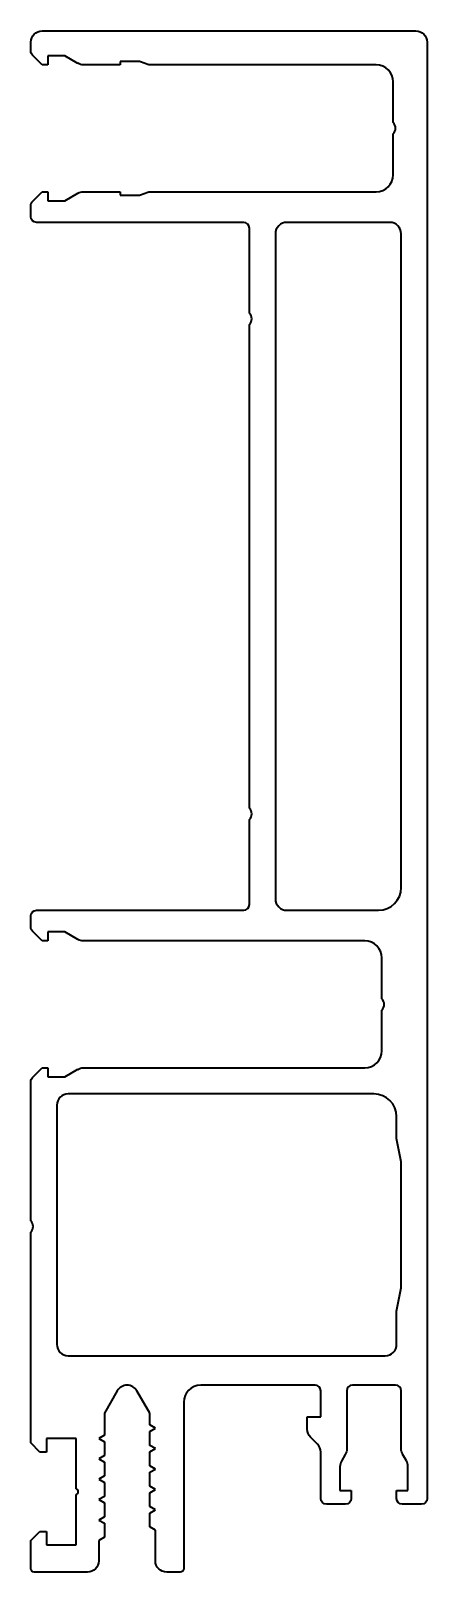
# Model space of a CAD drawing. Header units: millimetres. Extents: x 1 to 36, y 0 to 136.
import ezdxf

# ---------------------------------------------------------------- set-up
doc = ezdxf.new("R2010")
doc.units = ezdxf.units.MM
doc.layers.add('S03_AL_Kontur', color=7, linetype='Continuous', lineweight=35, true_color=0xffffff)

msp = doc.modelspace()

# ---------------------------------------------------------------- linework, layer by layer
at = {"layer": 'S03_AL_Kontur'}
for p, q in [((2.25, 136), (35.25, 136)), ((1.25, 134.21), (1.25, 135)), ((36.25, 135), (36.25, 6.5)), ((2.25, 133), (1.4, 133.85)), ((2.75, 133.8), (2.75, 133)), ((4.25, 133.8), (2.75, 133.8)), ((5.4, 133.13), (4.25, 133.8)), ((9.15, 133.3), (9.15, 133)), ((10.76, 133.3), (9.15, 133.3)), ((2.75, 133), (2.25, 133)), ((9.15, 133), (5.9, 133)), ((11.59, 133.03), (10.93, 133.27)), ((31.75, 133), (11.76, 133)), ((33.25, 127.9), (33.25, 131.5)), ((33.25, 123.3), (33.25, 126.9)), ((1.4, 120.95), (2.25, 121.8)), ((2.25, 121.8), (2.75, 121.8)), ((2.75, 121.8), (2.75, 121)), ((4.25, 121), (5.4, 121.67)), ((5.9, 121.8), (9.15, 121.8)), ((9.15, 121.8), (9.15, 121.5)), ((9.15, 121.5), (10.76, 121.5)), ((10.93, 121.53), (11.59, 121.77)), ((11.76, 121.8), (31.75, 121.8)), ((1.25, 119.6), (1.25, 120.59)), ((2.75, 121), (4.25, 121)), ((20.05, 119.1), (1.75, 119.1)), ((20.55, 111.1), (20.55, 118.6)), ((32.95, 119.1), (23.85, 119.1)), ((22.85, 118.1), (22.85, 59.4)), ((33.95, 60.4), (33.95, 118.1)), ((20.55, 67.4), (20.55, 110.1)), ((20.55, 58.9), (20.55, 66.4)), ((1.25, 56.91), (1.25, 57.9)), ((1.75, 58.4), (20.05, 58.4)), ((23.85, 58.4), (31.95, 58.4)), ((2.25, 55.7), (1.4, 56.55)), ((2.75, 56.5), (2.75, 55.7)), ((4.25, 56.5), (2.75, 56.5)), ((5.4, 55.83), (4.25, 56.5)), ((2.75, 55.7), (2.25, 55.7)), ((30.75, 55.7), (5.9, 55.7)), ((32.25, 50.6), (32.25, 54.2)), ((32.25, 46), (32.25, 49.6)), ((1.4, 43.65), (2.25, 44.5)), ((2.25, 44.5), (2.75, 44.5)), ((2.75, 44.5), (2.75, 43.7)), ((2.75, 43.7), (4.25, 43.7)), ((4.25, 43.7), (5.4, 44.37)), ((5.9, 44.5), (30.75, 44.5)), ((1.25, 31), (1.25, 43.29)), ((31.55, 42.2), (4.55, 42.2)), ((3.55, 41.2), (3.55, 20.1)), ((33.55, 38.26), (33.55, 40.2)), ((33.95, 36.2), (33.55, 38.26)), ((33.95, 25.1), (33.95, 36.2)), ((1.25, 11.4), (1.25, 30)), ((33.55, 23.04), (33.95, 25.1)), ((33.55, 20.1), (33.55, 23.04)), ((4.55, 19.1), (32.55, 19.1)), ((26.35, 16.5), (16.25, 16.5)), ((33.45, 16.5), (29.65, 16.5)), ((8.88, 16), (7.75, 14.04)), ((11.75, 14.04), (10.62, 16)), ((14.75, 15), (14.75, 0.3)), ((26.85, 13.7), (26.85, 16)), ((29.15, 16), (29.15, 10.88)), ((33.95, 10.9), (33.95, 16)), ((7.75, 14.04), (7.75, 12.09)), ((11.75, 12.99), (11.75, 14.04)), ((25.65, 13.7), (26.85, 13.7)), ((25.65, 12.61), (25.65, 13.7)), ((12.25, 12.7), (11.75, 12.99)), ((11.75, 12.41), (12.25, 12.7)), ((11.75, 11.19), (11.75, 12.41)), ((2.05, 10.6), (1.25, 11.4)), ((2.65, 11.8), (2.65, 10.6)), ((5.25, 11.8), (2.65, 11.8)), ((5.25, 7.35), (5.25, 11.8)), ((7.75, 12.09), (7.25, 11.8)), ((7.25, 11.8), (7.75, 11.51)), ((7.75, 11.51), (7.75, 10.29)), ((12.25, 10.9), (11.75, 11.19)), ((11.75, 10.61), (12.25, 10.9)), ((26.56, 11.29), (25.94, 11.91)), ((2.65, 10.6), (2.05, 10.6)), ((7.75, 10.29), (7.25, 10)), ((7.25, 10), (7.75, 9.71)), ((7.75, 9.71), (7.75, 8.49)), ((11.75, 9.39), (11.75, 10.61)), ((26.85, 6.5), (26.85, 10.59)), ((29.02, 10.38), (28.68, 9.8)), ((34.42, 9.82), (34.08, 10.4)), ((7.75, 8.49), (7.25, 8.2)), ((7.25, 8.2), (7.75, 7.91)), ((12.25, 9.1), (11.75, 9.39)), ((11.75, 8.81), (12.25, 9.1)), ((11.75, 7.59), (11.75, 8.81)), ((28.55, 9.3), (28.55, 7.2)), ((34.55, 7.2), (34.55, 9.32)), ((5.25, 2.4), (5.25, 6.85)), ((7.75, 7.91), (7.75, 6.69)), ((12.25, 7.3), (11.75, 7.59)), ((11.75, 7.01), (12.25, 7.3)), ((11.75, 5.79), (11.75, 7.01)), ((28.55, 7.2), (29.55, 7.2)), ((29.55, 7.2), (29.55, 6.5)), ((33.55, 7.2), (34.55, 7.2)), ((33.55, 6.5), (33.55, 7.2)), ((7.75, 6.69), (7.25, 6.4)), ((7.25, 6.4), (7.75, 6.11)), ((7.75, 6.11), (7.75, 4.89)), ((12.25, 5.5), (11.75, 5.79)), ((11.75, 5.21), (12.25, 5.5)), ((29.05, 6), (27.35, 6)), ((35.75, 6), (34.05, 6)), ((7.75, 4.89), (7.25, 4.6)), ((7.25, 4.6), (7.75, 4.31)), ((7.75, 4.31), (7.75, 3.09)), ((11.75, 3.99), (11.75, 5.21)), ((1.25, 2.8), (2.05, 3.6)), ((1.25, 0.3), (1.25, 2.8)), ((2.05, 3.6), (2.65, 3.6)), ((2.65, 3.6), (2.65, 2.4)), ((7.75, 3.09), (7.25, 2.8)), ((7.25, 2.8), (7.25, 1)), ((12.25, 3.7), (11.75, 3.99)), ((12.25, 1), (12.25, 3.7)), ((2.65, 2.4), (5.25, 2.4)), ((6.25, 0), (1.55, 0)), ((14.45, 0), (13.25, 0))]:
    msp.add_line(p, q, dxfattribs=at)
at = {"layer": 'S03_AL_Kontur', "extrusion": (0, 0, -1)}
for centre, radius, start, end in [((-2.25, 135), 1, 0, 90), ((-35.25, 135), 1, 90, 180), ((-1.75, 134.21), 0.5, 315, 0), ((-5.9, 134), 1, 270, 300), ((-11.76, 133.5), 0.5, 270, 290), ((-5.9, 120.8), 1, 60, 90), ((-11.76, 121.3), 0.5, 70, 90), ((-1.75, 120.59), 0.5, 0, 45), ((-1.75, 119.6), 0.5, 270, 0), ((-1.75, 57.9), 0.5, 0, 90), ((-1.75, 56.91), 0.5, 315, 0), ((-5.9, 56.7), 1, 270, 300), ((-1.75, 43.29), 0.5, 360, 45), ((-5.9, 43.5), 1, 60, 90), ((-26.65, 12.61), 1, 315, 0), ((-34.95, 10.9), 1, 330, 360), ((-28.15, 10.88), 1, 180, 210), ((-27.35, 6.5), 0.5, 270, 0), ((-29.05, 6.5), 0.5, 180, 270), ((-34.05, 6.5), 0.5, 270, 0), ((-35.75, 6.5), 0.5, 180, 270), ((-1.55, 0.3), 0.3, 270, 0), ((-6.25, 1), 1, 180, 270), ((-13.25, 1), 1, 270, 0), ((-14.45, 0.3), 0.3, 180, 270)]:
    msp.add_arc(centre, radius, start, end, dxfattribs=at)
at = {"layer": 'S03_AL_Kontur'}
for centre, radius, start, end in [((10.76, 132.8), 0.5, 70, 90), ((31.75, 131.5), 1.5, 0, 90), ((32.73, 127.4), 0.725, 316.3972, 43.6028), ((31.75, 123.3), 1.5, 270, 0), ((10.76, 122), 0.5, 270, 290), ((20.05, 118.6), 0.5, 0, 90), ((23.85, 118.1), 1, 90, 180), ((32.95, 118.1), 1, 0, 90), ((20.03, 110.6), 0.725, 316.3972, 43.6028), ((20.03, 66.9), 0.725, 316.3972, 43.6028), ((31.95, 60.4), 2, 270, 0), ((20.05, 58.9), 0.5, 270, 0), ((23.85, 59.4), 1, 180, 270), ((30.75, 54.2), 1.5, 360, 90), ((31.73, 50.1), 0.725, 316.3972, 43.6028), ((30.75, 46), 1.5, 270, 0), ((4.55, 41.2), 1, 90, 180), ((31.55, 40.2), 2, 0, 90), ((0.73, 30.5), 0.725, 316.3972, 43.6028), ((4.55, 20.1), 1, 180, 270), ((32.55, 20.1), 1, 270, 0), ((9.75, 15.5), 1, 30, 150), ((16.25, 15), 1.5, 90, 180), ((26.35, 16), 0.5, 360, 90), ((29.65, 16), 0.5, 90, 180), ((33.45, 16), 0.5, 0, 90), ((25.85, 10.59), 1, 0, 45), ((29.55, 9.3), 1, 150, 180), ((33.55, 9.32), 1, 0, 30), ((5.19, 7.1), 0.256, 282.6804, 77.3196)]:
    msp.add_arc(centre, radius, start, end, dxfattribs=at)

doc.saveas('drawing.dxf')
